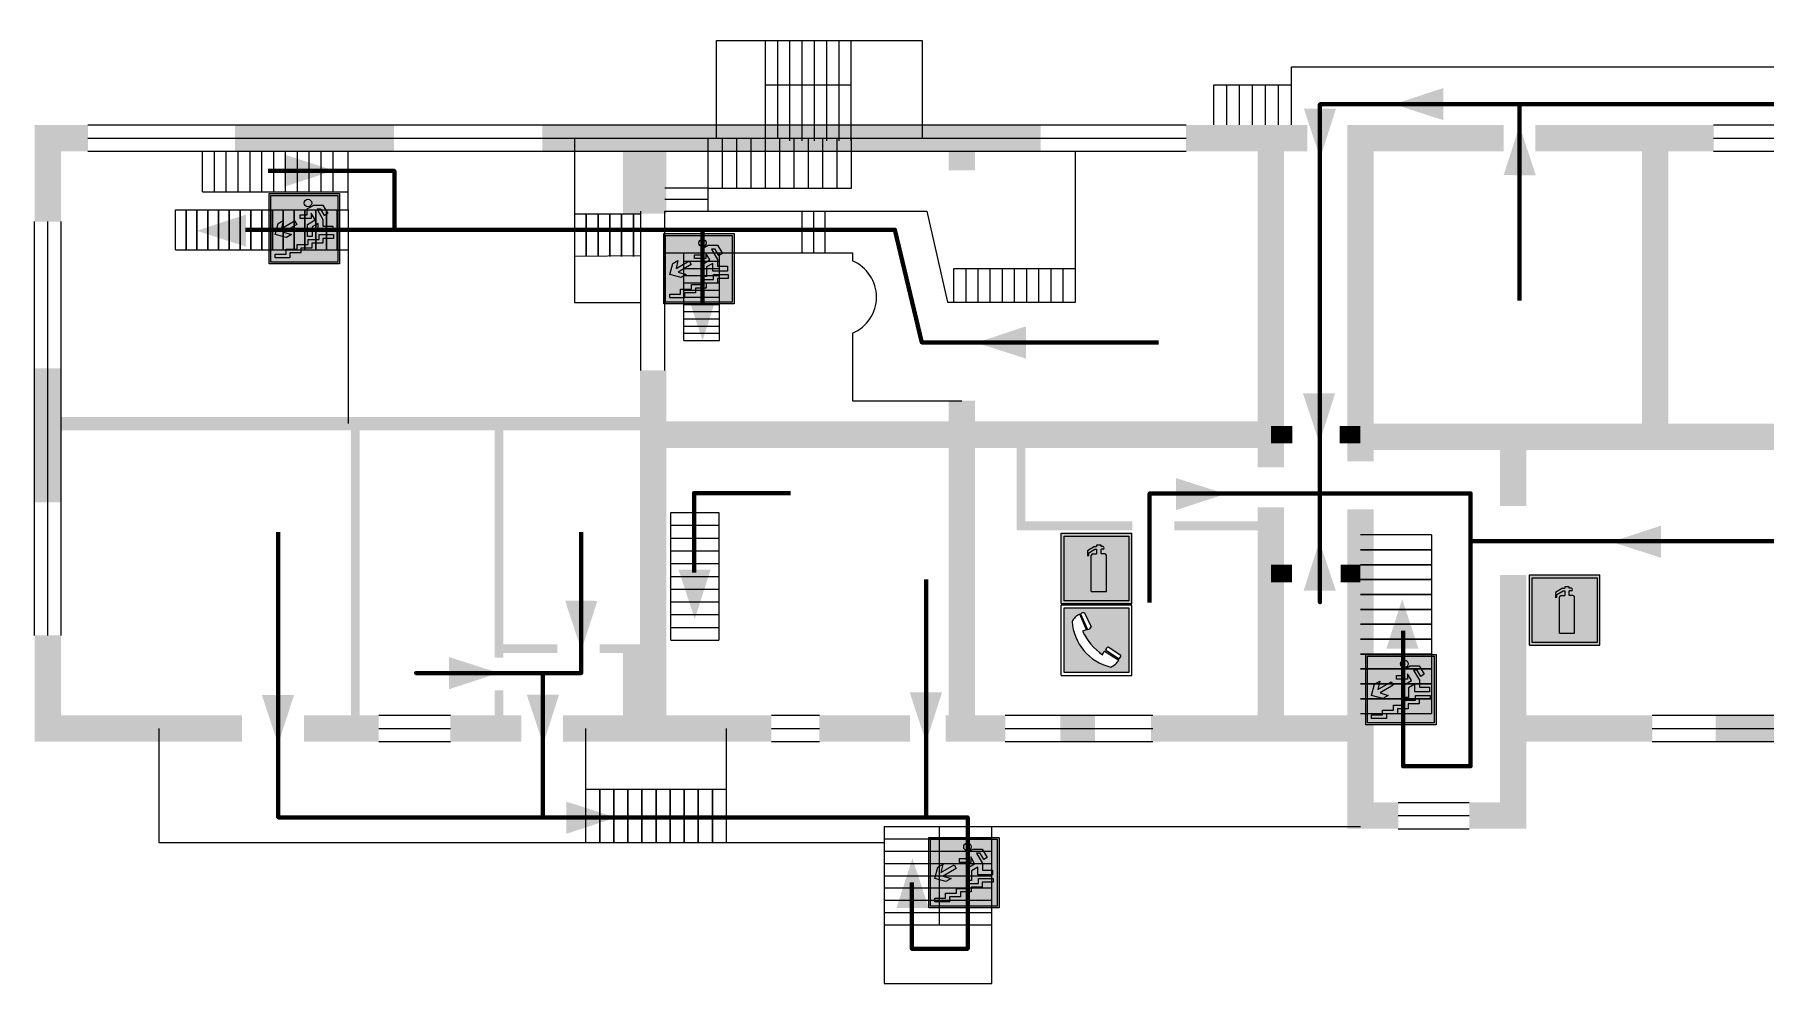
# Model space of a CAD drawing. Header units: millimetres. Extents: x 13810 to 67229, y 12374 to 21950.
# Drawn here: x 33405.7 to 33602.4, y 14700.2 to 14808.1 of the extents above; entities that cross this region are included whole.
import ezdxf

# ---------------------------------------------------------------- set-up
doc = ezdxf.new("R2010")
doc.units = ezdxf.units.MM
doc.layers.add('План_Штампы', color=7, linetype='Continuous')

# ---------------------------------------------------------------- blocks, each defined once
blk = doc.blocks.new('вниз 3')
at = {"lineweight": 0, "true_color": 0xffffff}
h = blk.add_hatch(color=7, dxfattribs=at)
h.dxf.hatch_style = 1
h.paths.add_polyline_path([(40997.5, -4475.69), (40997.25, -4475.28), (40995.76, -4476.15), (40995.97, -4475.23), (40995.39, -4475.56), (40995.05, -4476.83), (40996.33, -4477.17), (40996.91, -4476.83), (40996, -4476.55)], flags=0)
h.paths.add_polyline_path([(40999.81, -4473.95), (41000.22, -4473.95), (41000.64, -4474.67), (41001.03, -4474.43), (41000.46, -4473.49), (41000.42, -4473.49), (40999.43, -4473.49), (40998.68, -4473.92), (40998.68, -4474.57), (40997.88, -4474.57), (40997.88, -4475), (40999.14, -4475), (40999.14, -4474.43), (40999.14, -4474.38), (40999.59, -4475.15), (40998.72, -4475.67), (40998.72, -4477.06), (40999.24, -4477.06), (40999.24, -4475.96), (40999.95, -4475.56), (40999.95, -4476.43), (41001.61, -4476.43), (41001.61, -4475.88), (41000.47, -4475.88), (41000.47, -4475.12)], flags=0)
h.paths.add_polyline_path([(40999.2, -4473.24, 1), (40998.35, -4473.24, 1)], flags=0)
h.paths.add_polyline_path([(41000.46, -4477.26), (41001.69, -4477.26), (41001.69, -4476.84), (41000.03, -4476.84), (41000.03, -4477.39), (40998.78, -4477.39), (40998.78, -4477.95), (40997.53, -4477.95), (40997.53, -4478.5), (40996.29, -4478.5), (40996.29, -4479.06), (40995.05, -4479.06), (40995.05, -4479.48), (40995.29, -4479.48), (40996.72, -4479.48), (40996.72, -4478.92), (40997.97, -4478.92), (40997.97, -4478.36), (40999.2, -4478.36), (40999.2, -4477.81), (41000.46, -4477.81)], flags=0)
h.paths.add_polyline_path([(41002.37, -4472.17), (40994.37, -4472.17), (40994.37, -4480.17), (41002.37, -4480.17)])
h.paths.add_polyline_path([(41002.16, -4479.96), (40994.57, -4479.96), (40994.57, -4472.37), (41002.16, -4472.37)], flags=16)
h.paths.add_polyline_path([(41001.61, -4475.88), (41001.61, -4476.43), (40999.95, -4476.43), (40999.95, -4475.56), (40999.24, -4475.96), (40999.24, -4477.06), (40998.72, -4477.06), (40998.72, -4475.67), (40999.59, -4475.15), (40999.14, -4474.38), (40999.14, -4474.43), (40999.14, -4475), (40997.88, -4475), (40997.88, -4474.57), (40998.68, -4474.57), (40998.68, -4473.92), (40999.43, -4473.49), (41000.42, -4473.49), (41000.46, -4473.49), (41001.03, -4474.43), (41000.64, -4474.67), (41000.22, -4473.95), (40999.81, -4473.95), (41000.47, -4475.12), (41000.47, -4475.88)], flags=0)
h.paths.add_polyline_path([(41001.69, -4476.84), (41001.69, -4477.26), (41000.46, -4477.26), (41000.46, -4477.81), (40999.2, -4477.81), (40999.2, -4478.36), (40997.97, -4478.36), (40997.97, -4478.92), (40996.72, -4478.92), (40996.72, -4479.48), (40995.05, -4479.48), (40995.05, -4479.06), (40996.29, -4479.06), (40996.29, -4478.5), (40997.53, -4478.5), (40997.53, -4477.95), (40998.78, -4477.95), (40998.78, -4477.39), (41000.03, -4477.39), (41000.03, -4476.84)], flags=0)
h.paths.add_polyline_path([(40998.35, -4473.24, -1), (40999.2, -4473.24, -1)], flags=0)
h.paths.add_polyline_path([(40997.5, -4475.69), (40996, -4476.55), (40996.91, -4476.83), (40996.33, -4477.17), (40995.05, -4476.83), (40995.39, -4475.56), (40995.97, -4475.23), (40995.76, -4476.15), (40997.25, -4475.28)], flags=0)
at = {"lineweight": 0}
h = blk.add_hatch(color=126, dxfattribs=at)
h.dxf.hatch_style = 1
h.paths.add_polyline_path([(41002.16, -4472.37), (40994.57, -4472.37), (40994.57, -4479.96), (41002.16, -4479.96)])
h.paths.add_polyline_path([(40995.97, -4475.23), (40995.76, -4476.15), (40997.25, -4475.28), (40997.5, -4475.69), (40996, -4476.55), (40996.91, -4476.83), (40996.33, -4477.17), (40995.05, -4476.83), (40995.39, -4475.56)], flags=16)
h.paths.add_polyline_path([(40997.88, -4474.57), (40998.68, -4474.57), (40998.68, -4473.92), (40999.43, -4473.49), (41000.42, -4473.49), (41000.46, -4473.49), (41001.03, -4474.43), (41000.64, -4474.67), (41000.22, -4473.95), (40999.81, -4473.95), (41000.47, -4475.12), (41000.47, -4475.88), (41001.61, -4475.88), (41001.61, -4476.43), (40999.95, -4476.43), (40999.95, -4475.56), (40999.24, -4475.96), (40999.24, -4477.06), (40998.72, -4477.06), (40998.72, -4475.67), (40999.59, -4475.15), (40999.14, -4474.38), (40999.14, -4474.43), (40999.14, -4475), (40997.88, -4475)], flags=16)
h.paths.add_polyline_path([(40998.35, -4473.24, -1), (40999.2, -4473.24, -1)], flags=16)
h.paths.add_polyline_path([(40997.53, -4477.95), (40998.78, -4477.95), (40998.78, -4477.39), (41000.03, -4477.39), (41000.03, -4476.84), (41001.69, -4476.84), (41001.69, -4477.26), (41000.46, -4477.26), (41000.46, -4477.81), (40999.2, -4477.81), (40999.2, -4478.36), (40997.97, -4478.36), (40997.97, -4478.92), (40996.72, -4478.92), (40996.72, -4479.48), (40995.05, -4479.48), (40995.05, -4479.06), (40996.29, -4479.06), (40996.29, -4478.5), (40997.53, -4478.5)], flags=16)
at = {"lineweight": 0, "true_color": 0xffffff}
h = blk.add_hatch(color=7, dxfattribs=at)
h.dxf.hatch_style = 1
h.paths.add_polyline_path([(40999.2, -4473.24, 1), (40998.35, -4473.24, 1)])
h.paths.add_polyline_path([(40999.81, -4473.95), (41000.22, -4473.95), (41000.64, -4474.67), (41001.03, -4474.43), (41000.46, -4473.49), (41000.42, -4473.49), (40999.43, -4473.49), (40998.68, -4473.92), (40998.68, -4474.57), (40997.88, -4474.57), (40997.88, -4475), (40999.14, -4475), (40999.14, -4474.43), (40999.14, -4474.38), (40999.59, -4475.15), (40998.72, -4475.67), (40998.72, -4477.06), (40999.24, -4477.06), (40999.24, -4475.96), (40999.95, -4475.56), (40999.95, -4476.43), (41001.61, -4476.43), (41001.61, -4475.88), (41000.47, -4475.88), (41000.47, -4475.12)])
h.paths.add_polyline_path([(40999.2, -4477.81), (41000.46, -4477.81), (41000.46, -4477.26), (41001.69, -4477.26), (41001.69, -4476.84), (41000.03, -4476.84), (41000.03, -4477.39), (40998.78, -4477.39), (40998.78, -4477.95), (40997.53, -4477.95), (40997.53, -4478.5), (40996.29, -4478.5), (40996.29, -4479.06), (40995.05, -4479.06), (40995.05, -4479.48), (40995.29, -4479.48), (40996.72, -4479.48), (40996.72, -4478.92), (40997.97, -4478.92), (40997.97, -4478.36), (40999.2, -4478.36)])
h.paths.add_polyline_path([(40997.5, -4475.69), (40997.25, -4475.28), (40995.76, -4476.15), (40995.97, -4475.23), (40995.39, -4475.56), (40995.05, -4476.83), (40996.33, -4477.17), (40996.91, -4476.83), (40996, -4476.55)])
at = {"color": 126, "lineweight": 0}
for points in [[(40994.37, -4472.17), (41002.37, -4472.17), (41002.37, -4480.17), (40994.37, -4480.17)], [(40994.57, -4472.37), (41002.16, -4472.37), (41002.16, -4479.96), (40994.57, -4479.96)]]:
    blk.add_lwpolyline(points, close=True, dxfattribs=at)
for points in [[(40999.14, -4474.43), (40999.14, -4475), (40997.88, -4475), (40997.88, -4474.57), (40998.68, -4474.57), (40998.68, -4473.92), (40999.43, -4473.49), (41000.42, -4473.49), (41000.46, -4473.49), (41001.03, -4474.43), (41000.64, -4474.67), (41000.22, -4473.95), (40999.81, -4473.95), (41000.47, -4475.12), (41000.47, -4475.88), (41001.61, -4475.88), (41001.61, -4476.43), (40999.95, -4476.43), (40999.95, -4475.56), (40999.24, -4475.96), (40999.24, -4477.06), (40998.72, -4477.06), (40998.72, -4475.67), (40999.59, -4475.15), (40999.14, -4474.38), (40999.14, -4474.43)], [(40995.05, -4476.83), (40995.39, -4475.56), (40995.97, -4475.23), (40995.76, -4476.15), (40997.25, -4475.28), (40997.5, -4475.69), (40996, -4476.55), (40996.91, -4476.83), (40996.33, -4477.17), (40995.05, -4476.83)], [(40995.29, -4479.48), (40995.05, -4479.48), (40995.05, -4479.06), (40996.29, -4479.06), (40996.29, -4478.5), (40997.53, -4478.5), (40997.53, -4477.95), (40998.78, -4477.95), (40998.78, -4477.39), (41000.03, -4477.39), (41000.03, -4476.84), (41001.69, -4476.84), (41001.69, -4477.26), (41000.46, -4477.26), (41000.46, -4477.81), (40999.2, -4477.81), (40999.2, -4478.36), (40997.97, -4478.36), (40997.97, -4478.92), (40996.72, -4478.92), (40996.72, -4479.48), (40995.05, -4479.48)]]:
    blk.add_lwpolyline(points, dxfattribs=at)
blk.add_circle((40998.77, -4473.24), 0.426, dxfattribs=at)
blk = doc.blocks.new('A$C3AD82952')
at = {"true_color": 0xf5f5ff}
h = blk.add_hatch(color=7, dxfattribs=at)
h.dxf.hatch_style = 1
h.paths.add_polyline_path([(8.21, 8.73, 0.414214), (7.89, 9.05), (7.22, 9.05), (7.22, 9.92), (7.59, 9.92, 1), (7.57, 10.36), (7.22, 10.36), (7.22, 10.6), (6.43, 10.6), (6.43, 10.36), (6.01, 10.36), (4.74, 9.59), (4.74, 8.69), (4.98, 8.73), (4.98, 9.26), (6.12, 9.91), (6.43, 9.91), (6.43, 9.05), (5.76, 9.05, 0.414214), (5.44, 8.73), (5.44, 2.2), (8.21, 2.2)], flags=0)
h.paths.add_polyline_path([(12.8, 12.8), (0, 12.8), (0, 0), (12.8, 0)])
h.paths.add_polyline_path([(0.51, 12.29), (12.29, 12.29), (12.29, 0.51), (0.51, 0.51)], flags=16)
h.paths.add_polyline_path([(4.74, 9.59), (6.01, 10.36), (6.43, 10.36), (6.43, 10.6), (7.22, 10.6), (7.22, 10.36), (7.59, 10.36, -0.94586), (7.59, 9.92), (7.22, 9.92), (7.22, 9.05), (7.89, 9.05, -0.414214), (8.21, 8.73), (8.21, 2.2), (5.44, 2.2), (5.44, 8.73, -0.414214), (5.76, 9.05), (6.43, 9.05), (6.43, 9.91), (6.12, 9.91), (4.98, 9.26), (4.98, 8.73), (4.74, 8.69)], flags=0)
h = blk.add_hatch(color=242)
h.dxf.hatch_style = 1
h.paths.add_polyline_path([(12.29, 12.29), (0.51, 12.29), (0.51, 0.51), (12.29, 0.51)])
h.paths.add_polyline_path([(4.74, 8.69), (4.74, 9.59), (6.01, 10.36), (6.43, 10.36), (6.43, 10.6), (7.22, 10.6), (7.22, 10.36), (7.59, 10.36, -0.94586), (7.59, 9.92), (7.22, 9.92), (7.22, 9.05), (7.89, 9.05, -0.414214), (8.21, 8.73), (8.21, 2.2), (5.44, 2.2), (5.44, 8.73, -0.414214), (5.76, 9.05), (6.43, 9.05), (6.43, 9.91), (6.12, 9.91), (4.98, 9.26), (4.98, 8.73)], flags=16)
h = blk.add_hatch(color=7, dxfattribs=at)
h.dxf.hatch_style = 1
h.paths.add_polyline_path([(8.21, 8.73, 0.414214), (7.89, 9.05), (7.22, 9.05), (7.22, 9.92), (7.59, 9.92, 1), (7.57, 10.36), (7.22, 10.36), (7.22, 10.6), (6.43, 10.6), (6.43, 10.36), (6.01, 10.36), (4.74, 9.59), (4.74, 8.69), (4.98, 8.73), (4.98, 9.26), (6.12, 9.91), (6.43, 9.91), (6.43, 9.05), (5.76, 9.05, 0.414214), (5.44, 8.73), (5.44, 2.2), (8.21, 2.2)])
at = {"color": 242, "lineweight": 5}
for p, q in [((0, 0), (0, 12.8)), ((0, 12.8), (12.8, 12.8)), ((12.8, 0), (12.8, 12.8)), ((6.01, 10.36), (4.74, 9.59)), ((4.74, 9.59), (4.74, 8.69)), ((4.98, 9.26), (6.12, 9.91)), ((6.01, 10.36), (6.43, 10.36)), ((6.12, 9.91), (6.43, 9.91)), ((7.22, 10.6), (6.43, 10.6)), ((6.43, 10.6), (6.43, 10.36)), ((6.43, 9.91), (6.43, 9.05)), ((7.22, 10.36), (7.22, 10.6)), ((7.59, 10.36), (7.22, 10.36)), ((7.22, 9.05), (7.22, 9.92)), ((7.59, 9.92), (7.22, 9.92)), ((4.74, 8.69), (4.98, 8.73)), ((4.98, 8.73), (4.98, 9.26)), ((5.44, 2.2), (5.44, 8.73)), ((5.76, 9.05), (6.43, 9.05)), ((7.89, 9.05), (7.22, 9.05)), ((8.21, 2.2), (8.21, 8.73)), ((0, 0), (12.8, 0)), ((5.44, 2.2), (8.21, 2.2))]:
    blk.add_line(p, q, dxfattribs=at)
blk.add_lwpolyline([(0.51, 12.29), (12.29, 12.29), (12.29, 0.51), (0.51, 0.51)], close=True, dxfattribs=at)
for centre, radius, start, end in [((7.58, 10.14), 0.223, 273.1875, 86.8125), ((5.76, 8.73), 0.32, 90, 180), ((7.89, 8.73), 0.32, 0, 90)]:
    blk.add_arc(centre, radius, start, end, dxfattribs=at)
blk = doc.blocks.new('A$C456E1F9C')
at = {"lineweight": 5}
h = blk.add_hatch(color=242, dxfattribs=at)
h.paths.add_polyline_path([(0.51, -1.47), (0.51, -13.26), (12.29, -13.26), (12.29, -1.47)])
h.paths.add_polyline_path([(5.42, -4.95, -0.254479), (4.78, -5.4), (3.52, -2.53, -0.209735), (4.23, -2.4)], flags=16)
h.paths.add_polyline_path([(8.53, -8.6), (10.87, -10.17), (10.54, -10.76), (8.03, -9.13, -0.192251)], flags=16)
h.paths.add_polyline_path([(4.61, -5.49, 0.005518), (3.87, -5.72, 0.128647), (7.49, -10.01, 0.00809), (7.83, -9.33), (10.47, -10.97, -0.16736), (8.99, -12.25, -0.327862), (1.95, -3.95, -0.166952), (3.36, -2.62)], flags=16)
at = {"color": 242, "lineweight": 5}
for p, q in [((0, -13.77), (0, -0.97)), ((12.8, -0.97), (0, -0.97)), ((4.61, -5.49), (3.36, -2.62)), ((3.52, -2.53), (4.78, -5.4)), ((4.23, -2.4), (5.42, -4.95)), ((12.8, -13.77), (12.8, -0.97)), ((7.83, -9.33), (10.47, -10.97)), ((8.03, -9.13), (10.54, -10.76)), ((10.81, -10.12), (8.53, -8.6)), ((10.54, -10.76), (10.8, -10.3)), ((10.8, -10.3), (10.81, -10.12)), ((0, -13.77), (12.8, -13.77))]:
    blk.add_line(p, q, dxfattribs=at)
blk.add_lwpolyline([(0.51, -1.47), (12.29, -1.47), (12.29, -13.26), (0.51, -13.26)], close=True, dxfattribs=at)
for centre, radius, start, end in [((4.59, -5.34), 2.99, 114.2845, 152.1974), ((4.02, -3.27), 0.891, 76.3284, 123.7092), ((11.12, -3.31), 9.19, 183.9915, 256.6009), ((14.98, -39.1), 35.17, 107.1487, 108.4135), ((13.86, -0.94), 11.08, 205.5536, 234.8762), ((4.68, -4.59), 0.824, 276.9621, 334.0723), ((-13.31, 0.8), 23.44, 332.5487, 334.4027), ((8.94, -9.5), 0.989, 114.4092, 157.9388), ((7.87, -9.46), 3, 291.9291, 329.9329)]:
    blk.add_arc(centre, radius, start, end, dxfattribs=at)

msp = doc.modelspace()

# ---------------------------------------------------------------- linework, layer by layer
at = {"lineweight": 0}
for points in [[(33483.21, 14796.36), (33483.21, 14807.46), (33506.61, 14807.46), (33506.61, 14796.36)], [(33488.78, 14796.36), (33488.78, 14807.46)], [(33490.17, 14796.36), (33490.17, 14807.46)], [(33490.17, 14796.36), (33490.17, 14807.46)], [(33491.56, 14796.36), (33491.56, 14807.46)], [(33492.96, 14796.05), (33492.96, 14807.46)], [(33494.35, 14796.05), (33494.35, 14807.46)], [(33495.74, 14796.05), (33495.74, 14807.46)], [(33497.14, 14796.05), (33497.14, 14807.46)], [(33498.53, 14796.05), (33498.53, 14807.46)], [(33539.73, 14802.4), (33548.58, 14802.4), (33548.58, 14804.45), (33920.33, 14804.45), (33920.33, 14808.13), (33950.34, 14808.13), (33968.03, 14806.05), (33968.03, 14756.42), (33950.35, 14756.42), (33950.35, 14748.29), (33944.44, 14748.29)], [(33491.56, 14796.05), (33491.56, 14807.16)], [(33492.96, 14796.05), (33492.96, 14807.16)], [(33494.35, 14796.05), (33494.35, 14807.16)], [(33495.74, 14796.05), (33495.74, 14807.16)], [(33497.14, 14796.05), (33497.14, 14807.16)], [(33488.78, 14802.43), (33498.53, 14802.43)], [(33539.73, 14797.86), (33539.73, 14802.4)], [(33541.21, 14797.86), (33541.21, 14802.4)], [(33541.21, 14797.86), (33541.21, 14802.4)], [(33542.68, 14797.86), (33542.68, 14802.4)], [(33542.68, 14797.86), (33542.68, 14802.4)], [(33544.16, 14797.86), (33544.16, 14802.4)], [(33544.16, 14797.86), (33544.16, 14802.4)], [(33545.63, 14797.86), (33545.63, 14802.4)], [(33545.63, 14797.86), (33545.63, 14802.4)], [(33547.11, 14797.86), (33547.11, 14802.4)], [(33547.11, 14797.86), (33547.11, 14802.4)], [(33548.58, 14797.86), (33548.58, 14802.4)], [(33411.75, 14797.86), (33536.59, 14797.86)], [(33596.56, 14797.86), (33615.16, 14797.86)], [(33411.75, 14796.36), (33536.59, 14796.36)], [(33467.08, 14796.36), (33467.08, 14787.74)], [(33482.25, 14790.67), (33482.25, 14796.36)], [(33483.88, 14790.67), (33483.88, 14796.36)], [(33483.88, 14790.67), (33483.88, 14796.36)], [(33485.52, 14790.67), (33485.52, 14796.36)], [(33485.52, 14790.67), (33485.52, 14796.36)], [(33487.15, 14790.67), (33487.15, 14796.36)], [(33487.15, 14790.67), (33487.15, 14796.36)], [(33488.78, 14790.67), (33488.78, 14796.36)], [(33488.78, 14790.67), (33488.78, 14796.36)], [(33490.41, 14790.67), (33490.41, 14796.36)], [(33490.41, 14790.67), (33490.41, 14796.36)], [(33492.04, 14790.67), (33492.04, 14796.36)], [(33492.04, 14790.67), (33492.04, 14796.36)], [(33493.67, 14790.67), (33493.67, 14796.36)], [(33493.67, 14790.67), (33493.67, 14796.36)], [(33495.3, 14790.67), (33495.3, 14796.36)], [(33495.3, 14790.67), (33495.3, 14796.36)], [(33496.93, 14790.67), (33496.93, 14796.36)], [(33496.93, 14790.67), (33496.93, 14796.36)], [(33498.56, 14790.67), (33498.56, 14796.36)], [(33596.56, 14796.36), (33615.16, 14796.36)], [(33411.75, 14794.86), (33536.59, 14794.86)], [(33424.8, 14790.26), (33424.8, 14794.86)], [(33426.14, 14790.26), (33426.14, 14794.86)], [(33426.14, 14790.26), (33426.14, 14794.86)], [(33427.49, 14790.26), (33427.49, 14794.86)], [(33427.49, 14790.26), (33427.49, 14794.86)], [(33428.84, 14790.26), (33428.84, 14794.86)], [(33428.84, 14790.26), (33428.84, 14794.86)], [(33430.19, 14790.26), (33430.19, 14794.86)], [(33430.19, 14790.26), (33430.19, 14794.86)], [(33431.53, 14790.26), (33431.53, 14794.86)], [(33431.53, 14790.26), (33431.53, 14794.86)], [(33432.88, 14790.26), (33432.88, 14794.86)], [(33432.88, 14790.26), (33432.88, 14794.86)], [(33434.23, 14790.26), (33434.23, 14794.86)], [(33434.23, 14790.26), (33434.23, 14794.86)], [(33435.58, 14790.26), (33435.58, 14794.86)], [(33435.58, 14790.26), (33435.58, 14794.86)], [(33436.92, 14790.26), (33436.92, 14794.86)], [(33436.92, 14790.26), (33436.92, 14794.86)], [(33438.27, 14790.26), (33438.27, 14794.86)], [(33438.27, 14790.26), (33438.27, 14794.86)], [(33439.62, 14790.26), (33439.62, 14794.86)], [(33439.62, 14790.26), (33439.62, 14794.86)], [(33441.34, 14790.26), (33441.34, 14794.86)], [(33477.35, 14788.06), (33507.13, 14788.06), (33509.47, 14777.71), (33524.02, 14777.71), (33524.02, 14794.86)], [(33596.56, 14794.86), (33615.16, 14794.86)], [(33424.8, 14790.26), (33441.34, 14790.26)], [(33441.34, 14788.2), (33441.34, 14790.26)], [(33482.25, 14790.67), (33477.35, 14790.67)], [(33482.25, 14788.06), (33482.25, 14790.67)], [(33482.25, 14790.67), (33498.56, 14790.67)], [(33421.7, 14783.64), (33421.7, 14788.2)], [(33421.7, 14788.2), (33441.34, 14788.2)], [(33422.92, 14788.2), (33422.92, 14783.64)], [(33422.92, 14783.64), (33422.92, 14788.2)], [(33424.15, 14788.2), (33424.15, 14783.64)], [(33424.15, 14783.64), (33424.15, 14788.2)], [(33425.38, 14788.2), (33425.38, 14783.64)], [(33425.38, 14783.64), (33425.38, 14788.2)], [(33426.61, 14788.2), (33426.61, 14783.64)], [(33426.61, 14783.64), (33426.61, 14788.2)], [(33427.83, 14788.2), (33427.83, 14783.64)], [(33427.83, 14783.64), (33427.83, 14788.2)], [(33429.06, 14788.2), (33429.06, 14783.64)], [(33429.06, 14783.64), (33429.06, 14788.2)], [(33430.29, 14788.2), (33430.29, 14783.64)], [(33430.29, 14783.64), (33430.29, 14788.2)], [(33431.52, 14788.2), (33431.52, 14783.64)], [(33431.52, 14783.64), (33431.52, 14788.2)], [(33432.74, 14788.2), (33432.74, 14783.64)], [(33432.74, 14783.64), (33432.74, 14788.2)], [(33433.97, 14788.2), (33433.97, 14783.64)], [(33433.97, 14783.64), (33433.97, 14788.2)], [(33435.2, 14788.2), (33435.2, 14783.64)], [(33435.2, 14783.64), (33435.2, 14788.2)], [(33436.43, 14788.2), (33436.43, 14783.64)], [(33436.43, 14783.64), (33436.43, 14788.2)], [(33437.65, 14788.2), (33437.65, 14783.64)], [(33437.65, 14783.64), (33437.65, 14788.2)], [(33438.88, 14788.2), (33438.88, 14783.64)], [(33438.88, 14783.64), (33438.88, 14788.2)], [(33440.11, 14788.2), (33440.11, 14783.64)], [(33440.11, 14783.64), (33440.11, 14788.2)], [(33441.34, 14788.2), (33441.34, 14783.64)], [(33467.08, 14787.75), (33474.61, 14787.75)], [(33467.08, 14787.74), (33467.08, 14782.87)], [(33468.41, 14787.75), (33468.41, 14782.89)], [(33468.41, 14782.87), (33468.41, 14787.74)], [(33468.41, 14787.74), (33468.41, 14782.87)], [(33469.75, 14782.89), (33469.75, 14787.75)], [(33469.75, 14787.75), (33469.75, 14782.89)], [(33469.75, 14787.75), (33469.75, 14782.89)], [(33471.09, 14782.89), (33471.09, 14787.75)], [(33471.09, 14787.75), (33471.09, 14782.89)], [(33471.09, 14787.75), (33471.09, 14782.89)], [(33472.42, 14782.89), (33472.42, 14787.75)], [(33472.42, 14787.75), (33472.42, 14782.89)], [(33472.42, 14787.75), (33472.42, 14782.89)], [(33473.76, 14782.89), (33473.76, 14787.75)], [(33473.76, 14787.75), (33473.76, 14782.89)], [(33474.61, 14769.92), (33474.61, 14788.06)], [(33482.25, 14789.37), (33477.35, 14789.37)], [(33477.35, 14769.92), (33477.35, 14788.06)], [(33492.96, 14783.31), (33492.96, 14788.06)], [(33494.27, 14783.31), (33494.27, 14788.06)], [(33494.27, 14783.31), (33494.27, 14788.06)], [(33495.57, 14783.31), (33495.57, 14788.06)], [(33405.7, 14739.79), (33405.7, 14786.85)], [(33407.2, 14739.79), (33407.2, 14786.85)], [(33408.7, 14739.79), (33408.7, 14786.85)], [(33421.7, 14783.64), (33441.34, 14783.64), (33441.34, 14763.88)], [(33474.61, 14782.96), (33467.08, 14782.87)], [(33467.08, 14782.87), (33467.08, 14777.65), (33474.61, 14777.65)], [(33477.35, 14783.31), (33498.68, 14783.31), (33498.68, 14782.38)], [(33479.49, 14773.35), (33479.49, 14783.31)], [(33479.49, 14782.34), (33483.55, 14782.34)], [(33483.55, 14773.35), (33483.55, 14783.31)], [(33479.49, 14781.52), (33483.55, 14781.52)], [(33479.49, 14781.52), (33483.55, 14781.52)], [(33479.49, 14780.71), (33483.55, 14780.71)], [(33479.49, 14780.71), (33483.55, 14780.71)], [(33479.49, 14779.89), (33483.55, 14779.89)], [(33479.49, 14779.89), (33483.55, 14779.89)], [(33510.2, 14777.71), (33510.2, 14781.51)], [(33510.2, 14781.51), (33524.02, 14781.51)], [(33511.58, 14777.71), (33511.58, 14781.51)], [(33511.58, 14777.71), (33511.58, 14781.51)], [(33512.96, 14777.71), (33512.96, 14781.51)], [(33512.96, 14777.71), (33512.96, 14781.51)], [(33514.34, 14777.71), (33514.34, 14781.51)], [(33514.34, 14777.71), (33514.34, 14781.51)], [(33515.72, 14777.71), (33515.72, 14781.51)], [(33515.72, 14777.71), (33515.72, 14781.51)], [(33517.1, 14777.71), (33517.1, 14781.51)], [(33517.1, 14777.71), (33517.1, 14781.51)], [(33518.48, 14777.71), (33518.48, 14781.51)], [(33518.48, 14777.71), (33518.48, 14781.51)], [(33519.87, 14777.71), (33519.87, 14781.51)], [(33519.87, 14777.71), (33519.87, 14781.51)], [(33521.25, 14777.71), (33521.25, 14781.51)], [(33521.25, 14777.71), (33521.25, 14781.51)], [(33522.63, 14777.71), (33522.63, 14781.51)], [(33479.49, 14779.07), (33483.55, 14779.07)], [(33479.49, 14779.07), (33483.55, 14779.07)], [(33479.49, 14778.25), (33483.55, 14778.25)], [(33479.49, 14778.25), (33483.55, 14778.25)], [(33479.49, 14777.43), (33483.55, 14777.43)], [(33479.49, 14777.43), (33483.55, 14777.43)], [(33479.49, 14776.62), (33483.55, 14776.62)], [(33479.49, 14776.62), (33483.55, 14776.62)], [(33479.49, 14775.8), (33483.55, 14775.8)], [(33479.49, 14775.8), (33483.55, 14775.8)], [(33479.49, 14774.98), (33483.55, 14774.98)], [(33479.49, 14774.98), (33483.55, 14774.98)], [(33479.49, 14774.16), (33483.55, 14774.16)], [(33479.49, 14774.16), (33483.55, 14774.16)], [(33498.68, 14774.17), (33498.68, 14766.47), (33511.1, 14766.47)], [(33479.49, 14773.35), (33483.55, 14773.35)], [(33478.01, 14753.76), (33483.46, 14753.76)], [(33478.01, 14739.25), (33478.01, 14753.76)], [(33478.01, 14752.31), (33483.46, 14752.31)], [(33478.01, 14752.31), (33483.46, 14752.31)], [(33483.46, 14753.76), (33483.46, 14739.25)], [(33478.01, 14750.86), (33483.46, 14750.86)], [(33478.01, 14750.86), (33483.46, 14750.86)], [(33564.5, 14751.22), (33556.42, 14751.22)], [(33564.5, 14751.22), (33564.5, 14730.9)], [(33478.01, 14749.41), (33483.46, 14749.41)], [(33478.01, 14749.41), (33483.46, 14749.41)], [(33564.5, 14749.53), (33556.42, 14749.53)], [(33556.42, 14749.53), (33564.5, 14749.53)], [(33478.01, 14747.96), (33483.46, 14747.96)], [(33478.01, 14747.96), (33483.46, 14747.96)], [(33478.01, 14746.5), (33483.46, 14746.5)], [(33478.01, 14746.5), (33483.46, 14746.5)], [(33564.5, 14747.83), (33556.42, 14747.83)], [(33556.42, 14747.83), (33564.5, 14747.83)], [(33478.01, 14745.05), (33483.46, 14745.05)], [(33478.01, 14745.05), (33483.46, 14745.05)], [(33564.5, 14746.14), (33556.42, 14746.14)], [(33556.42, 14746.14), (33564.5, 14746.14)], [(33564.5, 14744.45), (33556.42, 14744.45)], [(33556.42, 14744.45), (33564.5, 14744.45)], [(33478.01, 14743.6), (33483.46, 14743.6)], [(33478.01, 14743.6), (33483.46, 14743.6)], [(33564.5, 14742.75), (33556.42, 14742.75)], [(33556.42, 14742.75), (33564.5, 14742.75)], [(33478.01, 14742.15), (33483.46, 14742.15)], [(33478.01, 14742.15), (33483.46, 14742.15)], [(33478.01, 14740.7), (33483.46, 14740.7)], [(33478.01, 14740.7), (33483.46, 14740.7)], [(33564.5, 14741.06), (33556.42, 14741.06)], [(33556.42, 14741.06), (33564.5, 14741.06)], [(33478.01, 14739.25), (33483.46, 14739.25)], [(33564.5, 14739.37), (33556.42, 14739.37)], [(33556.42, 14739.37), (33564.5, 14739.37)], [(33564.5, 14737.67), (33556.42, 14737.67)], [(33556.42, 14737.67), (33564.5, 14737.67)], [(33564.5, 14735.98), (33556.42, 14735.98)], [(33556.42, 14735.98), (33564.5, 14735.98)], [(33564.5, 14734.28), (33556.42, 14734.28)], [(33556.42, 14734.28), (33564.5, 14734.28)], [(33564.5, 14732.59), (33556.42, 14732.59)], [(33556.42, 14732.59), (33564.5, 14732.59)], [(33444.81, 14730.71), (33452.97, 14730.71)], [(33489.46, 14730.71), (33494.91, 14730.71)], [(33516.03, 14730.71), (33532.83, 14730.71)], [(33556.42, 14730.9), (33564.5, 14730.9)], [(33589.59, 14730.71), (33721.48, 14730.71)], [(33419.83, 14729.21), (33419.83, 14716.25), (33502.26, 14716.25)], [(33444.81, 14729.21), (33452.97, 14729.21)], [(33468.34, 14729.21), (33468.34, 14722.28)], [(33484.34, 14722.28), (33484.34, 14729.21)], [(33489.46, 14729.21), (33494.91, 14729.21)], [(33516.03, 14729.21), (33532.83, 14729.21)], [(33589.59, 14729.21), (33721.48, 14729.21)], [(33444.81, 14727.71), (33452.97, 14727.71)], [(33489.46, 14727.71), (33494.91, 14727.71)], [(33516.03, 14727.71), (33532.83, 14727.71)], [(33589.59, 14727.71), (33721.48, 14727.71)], [(33468.34, 14722.28), (33468.34, 14716.25)], [(33484.34, 14722.28), (33468.34, 14722.28)], [(33469.94, 14716.25), (33469.94, 14722.28)], [(33469.94, 14722.28), (33469.94, 14716.25)], [(33471.54, 14716.25), (33471.54, 14722.28)], [(33471.54, 14722.28), (33471.54, 14716.25)], [(33473.14, 14716.25), (33473.14, 14722.28)], [(33473.14, 14722.28), (33473.14, 14716.25)], [(33474.74, 14716.25), (33474.74, 14722.28)], [(33474.74, 14722.28), (33474.74, 14716.25)], [(33476.34, 14716.25), (33476.34, 14722.28)], [(33476.34, 14722.28), (33476.34, 14716.25)], [(33477.94, 14716.25), (33477.94, 14722.28)], [(33477.94, 14722.28), (33477.94, 14716.25)], [(33479.54, 14716.25), (33479.54, 14722.28)], [(33479.54, 14722.28), (33479.54, 14716.25)], [(33481.14, 14716.25), (33481.14, 14722.28)], [(33481.14, 14722.28), (33481.14, 14716.25)], [(33482.74, 14716.25), (33482.74, 14722.28)], [(33482.74, 14722.28), (33482.74, 14716.25)], [(33484.34, 14716.25), (33484.34, 14722.28)], [(33560.71, 14720.79), (33568.78, 14720.79)], [(33560.71, 14719.29), (33568.78, 14719.29)], [(33502.26, 14718.05), (33514.52, 14718.05)], [(33502.26, 14718.05), (33502.26, 14700.21), (33514.52, 14700.21), (33514.52, 14718.05), (33556.42, 14718.05)], [(33508.57, 14706.86), (33508.57, 14718.05)], [(33560.71, 14717.79), (33568.78, 14717.79)], [(33502.26, 14716.65), (33514.52, 14716.65)], [(33502.26, 14716.65), (33514.52, 14716.65)], [(33502.26, 14715.25), (33514.52, 14715.25)], [(33502.26, 14715.25), (33514.52, 14715.25)], [(33502.26, 14713.85), (33514.52, 14713.85)], [(33502.26, 14713.85), (33514.52, 14713.85)], [(33502.26, 14712.46), (33514.52, 14712.46)], [(33502.26, 14712.46), (33514.52, 14712.46)], [(33502.26, 14711.06), (33514.52, 14711.06)], [(33502.26, 14711.06), (33514.52, 14711.06)], [(33502.26, 14709.66), (33514.52, 14709.66)], [(33502.26, 14709.66), (33514.52, 14709.66)], [(33502.26, 14708.26), (33514.52, 14708.26)], [(33502.26, 14708.26), (33514.52, 14708.26)], [(33502.26, 14706.86), (33514.52, 14706.86)]]:
    msp.add_lwpolyline(points, dxfattribs=at)
at = {"color": 126, "lineweight": 100, "true_color": 0x008754}
for points in [[(33551.81, 14755.93), (33551.81, 14743.55), (33551.81, 14800.21), (33922.32, 14800.21), (33922.32, 14805.44), (33965.23, 14805.44), (33965.23, 14800.13)], [(33574.51, 14800.21), (33574.51, 14777.88)], [(33432.23, 14792.62), (33446.6, 14792.62), (33446.6, 14785.93), (33429.66, 14785.93)], [(33446.6, 14785.93), (33503.5, 14785.93), (33506.55, 14773.11), (33533.44, 14773.11)], [(33481.62, 14785.93), (33481.62, 14777.51)], [(33480.67, 14746.95), (33480.67, 14755.98), (33491.64, 14755.98)], [(33532.45, 14743.55), (33532.45, 14755.93), (33568.93, 14755.93), (33568.93, 14724.91), (33561.27, 14724.91), (33561.27, 14740.31)], [(33433.39, 14742.5), (33433.39, 14719.09), (33463.46, 14719.09), (33463.46, 14735.51), (33449.05, 14735.51), (33467.83, 14735.51), (33467.83, 14751.54)], [(33433.39, 14742.5), (33433.39, 14751.54)], [(33568.93, 14750.5), (33623.42, 14750.5), (33736.24, 14750.5), (33736.24, 14716.45), (33760.98, 14716.45), (33760.98, 14724.28), (33751.6, 14724.28)], [(33507.03, 14719.09), (33507.03, 14746.13)], [(33463.46, 14719.09), (33511.77, 14719.09), (33511.77, 14704.14), (33505.4, 14704.14), (33505.4, 14711.67)]]:
    msp.add_lwpolyline(points, dxfattribs=at)
at = {"lineweight": 0}
for points, const_width in [([(33411.75, 14796.36), (33407.2, 14796.36), (33407.2, 14786.85)], 3), ([(33446.55, 14796.36), (33428.46, 14796.36)], 3), ([(33520.07, 14796.36), (33463.41, 14796.36)], 3), ([(33474.09, 14787.75), (33474.09, 14796.36)], 3), ([(33476, 14787.75), (33476, 14796.36)], 3), ([(33511.1, 14792.7), (33511.1, 14796.36)], 3), ([(33550.36, 14796.36), (33536.59, 14796.36)], 3), ([(33546.23, 14796.36), (33546.23, 14758.89)], 3), ([(33556.42, 14759.58), (33556.42, 14796.36), (33572.7, 14796.36)], 3), ([(33596.56, 14796.36), (33576.31, 14796.36)], 3), ([(33589.92, 14796.36), (33589.92, 14762.39)], 3), ([(33407.2, 14754.93), (33407.2, 14770.18)], 3), ([(33476, 14769.92), (33476, 14729.21)], 3), ([(33511.1, 14766.47), (33511.1, 14729.21)], 3), ([(33476, 14763.88), (33407.2, 14763.88)], 1.5), ([(33442.16, 14729.21), (33442.16, 14763.88)], 1), ([(33458.48, 14737.26), (33458.48, 14763.88)], 1), ([(33546.23, 14762.62), (33476, 14762.62)], 3), ([(33530.5, 14752.25), (33517.82, 14752.25), (33517.82, 14762.62)], 1), ([(33548.68, 14762.62), (33546.23, 14762.62)], 2), ([(33554.07, 14762.62), (33556.42, 14762.62)], 2), ([(33604.8, 14762.39), (33556.42, 14762.39)], 3), ([(33573.76, 14754.49), (33573.76, 14762.39)], 3), ([(33546.23, 14754.34), (33546.23, 14729.21)], 3), ([(33556.42, 14754.12), (33556.42, 14719.29), (33560.71, 14719.29)], 3), ([(33546.23, 14752.25), (33535.24, 14752.25)], 1), ([(33548.63, 14746.82), (33546.23, 14746.82)], 2), ([(33554.18, 14746.82), (33556.42, 14746.82)], 2), ([(33568.78, 14719.29), (33573.76, 14719.29), (33573.76, 14746.66)], 3), ([(33429.29, 14729.21), (33407.2, 14729.21), (33407.2, 14739.79)], 3), ([(33465.12, 14738.29), (33458.48, 14738.29)], 1), ([(33469.95, 14738.29), (33476, 14738.29)], 1), ([(33474.09, 14738.29), (33474.09, 14729.21)], 3), ([(33458.48, 14733.55), (33458.48, 14729.21)], 1), ([(33436.31, 14729.21), (33444.81, 14729.21)], 3), ([(33452.97, 14729.21), (33461.04, 14729.21)], 3), ([(33465.76, 14729.21), (33489.46, 14729.21)], 3), ([(33494.91, 14729.21), (33505.21, 14729.21)], 3), ([(33509.25, 14729.21), (33516.03, 14729.21)], 3), ([(33522.3, 14729.21), (33526.25, 14729.21)], 3), ([(33532.6, 14729.21), (33556.42, 14729.21)], 3), ([(33573.76, 14729.21), (33589.59, 14729.21)], 3), ([(33596.8, 14729.21), (33605.99, 14729.21)], 3)]:
    msp.add_lwpolyline(points, dxfattribs=dict(at, const_width=const_width))
msp.add_arc((33496.94, 14778.27), 4.46, 293.0212, 66.9788, dxfattribs=at)
at = {"layer": 'План_Штампы', "color": 126, "true_color": 0x008754}
for points in [[(33565.84, 14802.05), (33565.84, 14798.39), (33560.22, 14800.2)], [(33549.98, 14799.72), (33553.64, 14799.71), (33551.84, 14794.09)], [(33576.35, 14792.13), (33572.69, 14792.14), (33574.5, 14797.76)], [(33434.09, 14790.82), (33434.1, 14794.48), (33439.72, 14792.67)], [(33429.74, 14787.67), (33429.74, 14784), (33424.12, 14785.81)], [(33479.78, 14778.94), (33483.44, 14778.94), (33481.63, 14773.32)], [(33518.39, 14774.94), (33518.38, 14771.28), (33512.76, 14773.08)], [(33549.88, 14767.33), (33553.54, 14767.32), (33551.74, 14761.7)], [(33535.44, 14754.03), (33535.44, 14757.69), (33541.07, 14755.88)], [(33590.59, 14752.28), (33590.58, 14748.62), (33584.96, 14750.43)], [(33553.62, 14744.86), (33549.95, 14744.86), (33551.76, 14750.48)], [(33478.89, 14747.28), (33482.55, 14747.28), (33480.74, 14741.66)], [(33466.01, 14743.73), (33469.67, 14743.72), (33467.86, 14738.1)], [(33563.02, 14738.27), (33559.36, 14738.28), (33561.16, 14743.9)], [(33452.81, 14733.66), (33452.81, 14737.33), (33458.43, 14735.52)], [(33431.53, 14733.02), (33435.19, 14733.02), (33433.38, 14727.4)], [(33461.65, 14733.03), (33465.31, 14733.03), (33463.51, 14727.41)], [(33505.18, 14733.3), (33508.85, 14733.3), (33507.04, 14727.67)], [(33466.14, 14717.22), (33466.15, 14720.88), (33471.77, 14719.07)], [(33507.34, 14708.8), (33503.68, 14708.8), (33505.49, 14714.43)]]:
    msp.add_solid(points, dxfattribs=at)

# ---------------------------------------------------------------- block references
at = {"color": 126, "true_color": 0x008754}
for p in [(-7562, 19262.21), (-7517.15, 19257.66), (-7437.36, 19209.8), (-7487.03, 19188.97)]:
    msp.add_blockref('вниз 3', p, dxfattribs=at)
at = {"xscale": 0.625, "yscale": 0.625, "zscale": 0.625}
for name, p in [('A$C3AD82952', (33522.41, 14743.41)), ('A$C3AD82952', (33575.63, 14738.67)), ('A$C456E1F9C', (33522.41, 14743.84))]:
    msp.add_blockref(name, p, dxfattribs=at)

doc.saveas('drawing.dxf')
